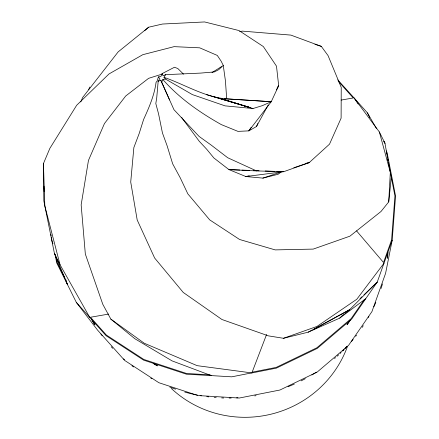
<?xml version="1.0" encoding="UTF-8"?>
<svg xmlns="http://www.w3.org/2000/svg" width="439" height="439" viewBox="0 0 439 439"><rect width="100%" height="100%" fill="white"/><g stroke="black" fill="none" stroke-linecap="round" stroke-linejoin="round"><path stroke-width="0.66" d="M183.491 74.125L177.795 68.511L174.47 67.249L162.095 73.631L160.937 76.413L158.38 76.929L159.807 78.614L158.177 81.259L156.739 97.738L155.812 103.549L158.572 113.91L162.457 133.012L167.078 145.677L172.675 163.846L180.33 177.993L187.815 193.829L209.705 219.873L239.59 239.491L275.171 249.895L313.226 249.094L349.888 236.187L380.997 211.505L388.718 201.902L390.32 172.373L379.373 131.985L353.993 97.831L337.739 79.871M391.308 177.438L388.718 201.902M55.007 254.203L56.697 262.879L76.326 302.378L97.601 330.155L124.627 360.403L158.858 382.709L197.978 395.55L239.26 398.036L279.939 390.019L317.232 372.031L348.599 345.306L371.926 311.635L385.585 273.36L392.197 240.232L395.566 196.052L387.099 152.668L386.199 150.857M392.197 240.232L377.249 282.063L351.661 319.098L317.26 348.407L276.356 368.134L251.915 372.952L197.149 365.66L144.239 343.232L110.853 319.131L102.797 304.304L85.331 254.044L81.155 204.865L88.458 160.427L104.444 123.551L125.708 95.998L148.596 78.34L162.051 74.125M383.993 263.224L356.803 299.255L316.991 326.435L283.495 338.288L268.372 335.862L221.936 319.504L183.25 292.451L154.643 258.028L137.193 219.972L130.718 182.026L133.862 147.542L139.163 133.56L143.608 119.474C148.986 107.615 154.391 95.345 156.07 82.334L157.08 81.127L158.38 76.929M266.577 334.485L252.156 372.157L276.136 367.427L316.898 347.765L351.189 318.555L364.546 299.277M239.623 31.707L242.279 31.114L290.898 35.104L321.299 46.358L328.054 55.594L341.229 87.41L341.108 118.151L329.519 144.151L309.243 162.584L283.687 171.698L256.508 170.919L227.715 157.744L211.225 145.111L199.081 136.408L173.959 109.679L161.695 82.291L162.853 79.514L165.415 78.998L192.359 94.594L225.064 105.865L253.012 108.526L262.33 105.656L271.242 101.716L278.677 85.676L276.493 66.163L263.334 46.55L239.014 30.565L204.618 21.95L162.474 24.035L148.656 27.202L118.151 51.901L82.625 97.518L80.781 101.914M162.853 79.514C179.255 98.182 199.789 112.494 221.333 124.61L237.954 131.376L248.853 130.866L256.508 126.503L257.742 123.551M88.667 89.446L89.902 87.021M256.508 126.503L268.245 104.888M276.394 89.88L278.677 85.676L277.168 87.965M165.415 78.998L163.983 77.313L165.613 74.668L200.733 73.088L214.424 71.914L218.743 69.653L223.264 65.406L221.163 61.224L217.289 55.429L199.69 47.824L174.096 46.649L142.807 54.683L109.037 73.922L76.671 105.267L49.848 148.387L43.434 163.588L43.834 200.897L54.447 253.517L67.507 284.587M251.119 127.436L248.853 130.866L271.242 101.716L224.417 98.726C203.07 96.207 184.084 84.272 163.983 77.313M343.194 314.779L339.742 318.099L308.189 332.164L283.495 338.288M359.975 298.657L361.95 296.764M363.92 294.865L377.249 282.063L349.532 309.758L339.742 318.099L365.687 298.756M144.618 30.73L148.656 27.202M280.746 172.297L278.128 174.278L262.89 178.113L245.856 176.538L228.944 169.608L213.875 157.969L206.736 149.287L199.257 141.281L182.69 118.953M211.971 72.594L221.53 66.58M312.969 329.859L349.532 309.758L313.583 329.239M308.189 332.164L312.381 329.892M165.613 74.668L163.028 75.76L162.095 73.631M158.177 81.259L160.767 80.161L169.586 99.982M262.89 178.113L282.842 171.429M293.79 167.764L309.243 162.584L305.906 163.319M249.193 175.803L245.856 176.538L283.687 171.698L276.844 171.435M251.893 372.854L231.71 376.832L211.23 375.597L172.061 360.88L134.844 338.727L110.853 319.131M341.081 100.087L353.241 97.963L338.222 81.155M108.724 314.066L90.483 317.249L106.414 335.078L143.816 359.448L186.542 373.474L210.204 374.901M239.892 170.025L228.944 169.608L256.508 170.919M241.944 170.102L249.473 170.392M253.577 170.546L259.054 170.76M265.211 170.99L274.792 171.358M271.242 101.716L224.417 98.726L226.634 98.04L225.437 80.902L223.264 65.406M206.511 94.626L250.241 107.632L213.113 96.531M250.241 107.632L220.411 98.473L253.012 108.526M314.933 44.312L321.299 46.358M376.53 128.632L367.399 112.839L353.993 97.831L358.202 104.005M76.326 302.378L106.062 335.676L143.591 360.128L186.46 374.198L211.23 375.597M356.55 230.876L383.538 262.511L391.583 239.957L394.941 195.926L388.323 162.002M383.834 141.577L384.981 143.262L388.098 161.003M181.614 117.306L182.361 118.42M383.971 141.506L384.981 143.262L379.373 131.985M54.447 253.517L60.061 264.794L89.732 317.381M367.399 112.839L369.775 117.619M64.791 277.739L57.218 262.527L56.181 257.205M65.395 278.957L65.998 280.175M160.767 80.161L161.695 82.291M52.954 243.755L52.038 241.17L51.347 237.159M65.801 279.928L67.403 284.45M60.061 264.794L44.822 205.962L43.434 163.588L43.686 173.844M386.507 152.69L386.764 154.018M387.802 159.341L388.065 160.669M50.891 234.486L51.122 235.825M388.274 162.353L388.449 163.703M43.988 186.158L44.125 191.629M349.746 320.679A142.834 138.828 -13.1 0 1 346.997 324.63M157.436 365.753A142.834 138.828 -13.1 0 1 153.31 363.305M388.021 252.463A158.276 153.842 -13.1 0 1 387.61 257.259M382.457 283.918A158.276 153.842 -13.1 0 1 381.068 288.461M375.795 302.46A158.276 153.842 -13.1 0 1 373.841 306.779M368.908 316.371A158.276 153.842 -13.1 0 1 368.244 317.551M363.262 325.7A158.276 153.842 -13.1 0 1 362.126 327.412M356.523 335.198A158.276 153.842 -13.1 0 1 355.683 336.285M353.121 339.484A158.276 153.842 -13.1 0 1 351.37 341.575M346.859 346.64A158.276 153.842 -13.1 0 1 344.994 348.615M344.039 349.598A158.276 153.842 -13.1 0 1 342.596 351.052M341.13 352.495A158.276 153.842 -13.1 0 1 340.143 353.45M338.639 354.86A158.276 153.842 -13.1 0 1 337.114 356.259M335.572 357.637A158.276 153.842 -13.1 0 1 334.534 358.548M316.415 372.14A158.276 153.842 -13.1 0 1 311.844 374.983M305.357 378.665A158.276 153.842 -13.1 0 1 301.121 380.865M294.339 384.065A158.276 153.842 -13.1 0 1 288.061 386.699M256.102 395.671A158.276 153.842 -13.1 0 1 254.757 395.901M237.933 397.778A158.276 153.842 -13.1 0 1 236.588 397.849M231.183 398.036A158.276 153.842 -13.1 0 1 229.147 398.058M223.709 397.992A158.276 153.842 -13.1 0 1 221.662 397.921M216.218 397.608A158.276 153.842 -13.1 0 1 214.183 397.443M208.777 396.872A158.276 153.842 -13.1 0 1 206.764 396.615M201.424 395.802A158.276 153.842 -13.1 0 1 200.102 395.577M197.462 395.084A158.276 153.842 -13.1 0 1 184.797 392.076M175.595 389.184A158.276 153.842 -13.1 0 1 169.794 387.044M151.927 378.72A158.276 153.842 -13.1 0 1 150.731 378.061M133.522 366.955A158.276 153.842 -13.1 0 1 131.892 365.725M124.555 359.76A158.276 153.842 -13.1 0 1 123.529 358.861M112.68 348.308A158.276 153.842 -13.1 0 1 111.276 346.777M102.089 335.615A158.276 153.842 -13.1 0 1 100.877 333.964M94.451 324.35A158.276 153.842 -13.1 0 1 91.669 319.63M387.747 253.846A158.095 153.666 -13.1 0 1 387.291 258.637M346.733 346.547A158.095 153.666 -13.1 0 1 345.806 347.54M343.918 349.499A158.095 153.666 -13.1 0 1 342.958 350.47M94.972 324.86A158.095 153.666 -13.1 0 1 92.514 320.755M350.273 320.179A143.015 139.004 -13.1 0 1 347.139 324.706M157.338 365.885A143.015 139.004 -13.1 0 1 153.206 363.432M347.315 346.87A107.511 104.498 -13.1 0 1 171.32 388.46"/></g></svg>
